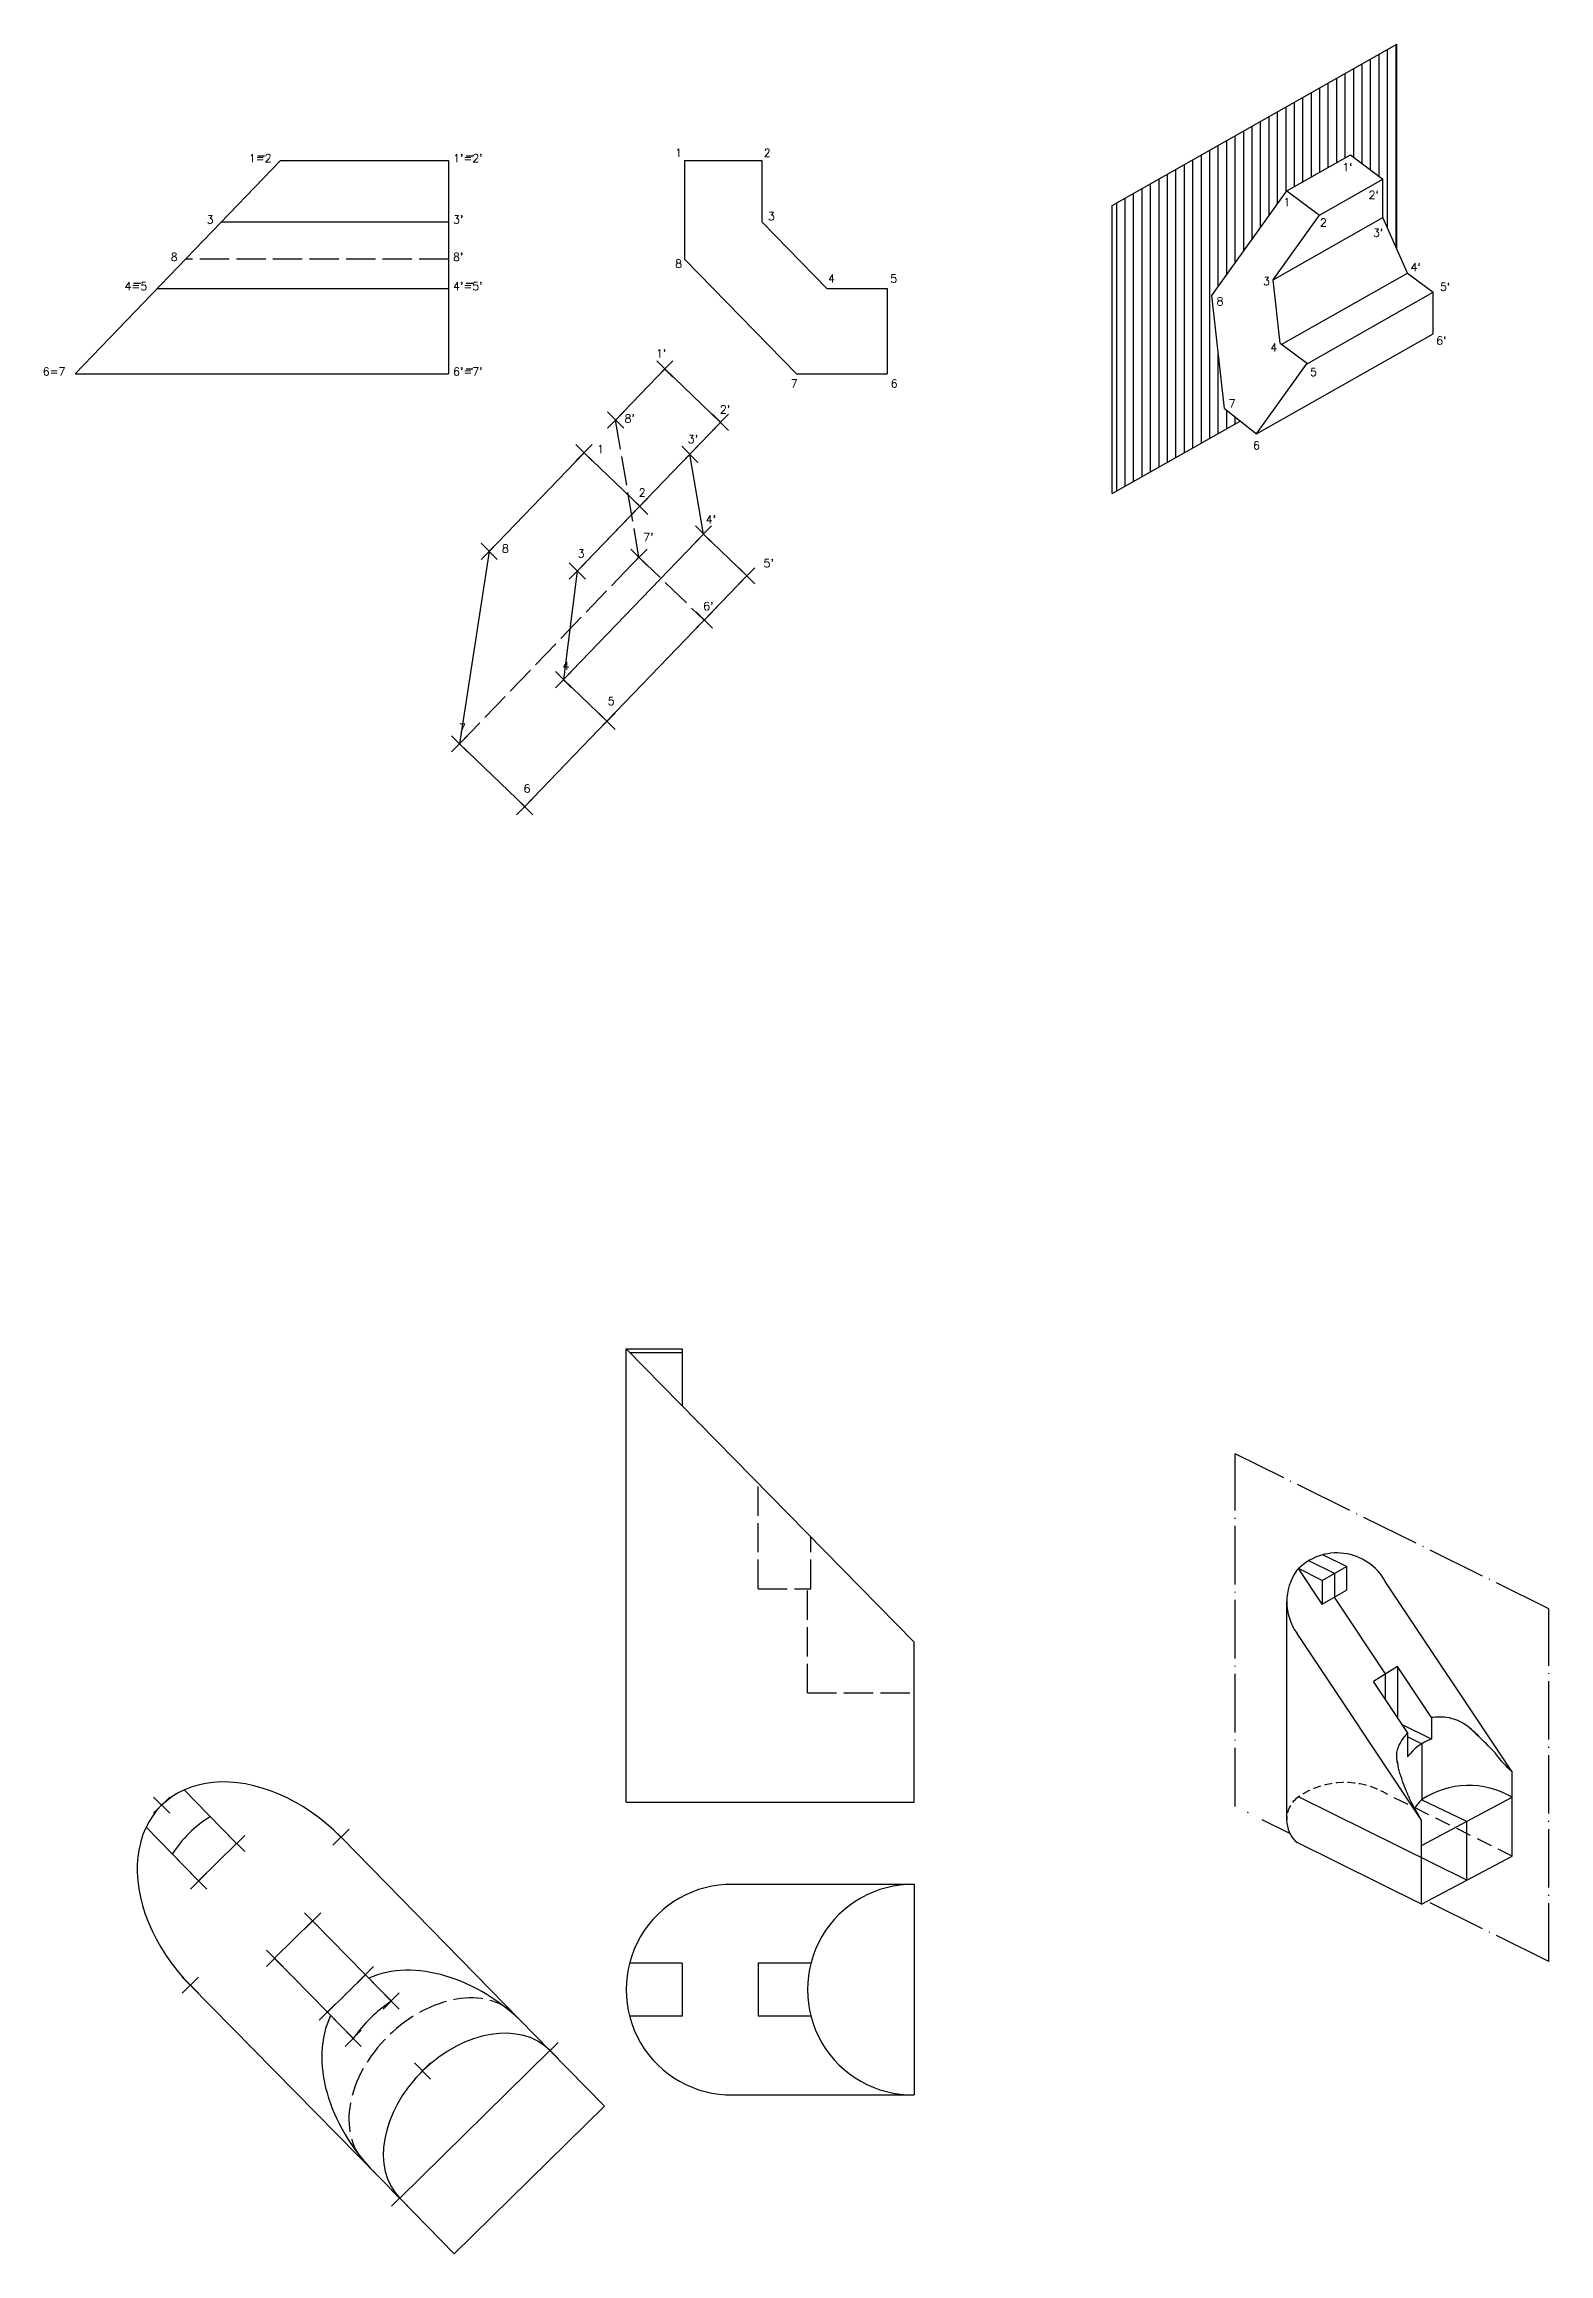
# Model space of a CAD drawing. Extents: x 82 to 451, y 52 to 328.
# Drawn here: x 81.9 to 267.2, y 52.3 to 324.1 of the extents above; entities that cross this region are included whole.
import ezdxf

# ---------------------------------------------------------------- set-up
doc = ezdxf.new("R2010")
doc.units = 0
doc.header["$LTSCALE"] = 0.3
doc.header["$PDMODE"] = 3
for name, pattern in [('ACAD_ISO02W100', [15, 12, -3]), ('ACAD_ISO04W100', [30, 24, -3, 0, -3]), ('DASHDOT', [25.4, 12.7, -6.35, 0, -6.35]), ('DASHED2', [9.525, 6.35, -3.175])]:
    doc.linetypes.add(name, pattern=pattern)
doc.layers.get('0').update_dxf_attribs({"linetype": 'CONTINUOUS'})
doc.layers.add('HACHURA', color=30, linetype='ACAD_ISO02W100', lineweight=25)
doc.layers.add('NAO VISIVEL', color=1, linetype='ACAD_ISO02W100', lineweight=25)
for name, color, linetype in [('PLANO', 6, 'ACAD_ISO04W100'), ('TEXTO', 90, 'CONTINUOUS'), ('VISÍVEL', 7, 'CONTINUOUS')]:
    doc.layers.add(name, color=color, linetype=linetype)
doc.styles.add('DOUGLAS', font='romans.shx', dxfattribs={"height": 0.2})

msp = doc.modelspace()

# ---------------------------------------------------------------- hatches: boundary and pattern name
at = {"layer": 'HACHURA'}
h = msp.add_hatch(dxfattribs=at)
h.set_pattern_fill('ANSI31', color=256, scale=0.328124, angle=45, style=0)
h.set_pattern_definition([(90, (-779.9038, -207.8471), (-1.0417922, 2e-16), [])])
h.paths.add_polyline_path([(225.66, 293.19), (234.89, 306.09), (242.72, 310.52), (246.74, 307.52), (246.74, 302.8), (248.44, 298.95), (248.44, 324.13), (213.39, 304.28), (213.39, 268.83), (229.16, 277.76), (227.22, 279.3)])

# ---------------------------------------------------------------- linework, layer by layer
for p, q in [((163.1, 263.85), (161.42, 273.68)), ((97.44, 101.71), (100.95, 98.14)), ((110.3, 88.62), (116.8, 82)), ((116.8, 82), (119.98, 78.76))]:
    msp.add_line(p, q)
for p in [(158.34, 284.18), (152.28, 277.88), (165.19, 277.6), (148.4, 273.86), (161.42, 273.68), (155.25, 267.27), (163.1, 263.85), (136.72, 261.72), (155.16, 261), (147.57, 259.3), (168.44, 258.72), (163.19, 253.27), (145.87, 245.95), (151.21, 240.82), (133.07, 238.05), (141.1, 230.32), (96.4, 107.46), (105.63, 102.74), (118.49, 103.52), (100.95, 98.14), (114.98, 93.21), (110.3, 88.62), (121.48, 86.6), (99.93, 85.31), (124.66, 83.35), (116.8, 82), (119.98, 78.76), (144.2, 77.27), (128.51, 74.75), (125.71, 59.11)]:
    msp.add_point(p)
at = {"layer": 'NAO VISIVEL'}
for p, q in [((131.71, 297.68), (99.35, 297.68)), ((155.16, 261), (152.28, 277.88)), ((133.07, 238.05), (155.16, 261)), ((155.16, 261), (163.19, 253.27)), ((169.82, 134.07), (169.82, 147.06)), ((176.32, 134.07), (176.32, 140.44)), ((169.82, 134.07), (176.32, 134.07)), ((175.89, 121.27), (175.89, 134.07)), ((175.89, 121.27), (189.02, 121.27))]:
    msp.add_line(p, q, dxfattribs=at)
at = {"layer": 'NAO VISIVEL', "linetype": 'DASHED2'}
msp.add_line((262.64, 101.2), (247.32, 108.78), dxfattribs=at)
at = {"layer": 'NAO VISIVEL', "linetype": 'DASHED2', "ltscale": 0.5}
for centre, radius, start, end in [((242.06, 100.01), 10.23, 59.0225, 124.3078), ((238.23, 105.73), 3.34, 125.3924, 181.3713)]:
    msp.add_arc(centre, radius, start, end, dxfattribs=at)
at = {"layer": 'NAO VISIVEL'}
msp.add_ellipse((130.65, 72.62), major_axis=(-9.24, -9.05), ratio=0.69903, start_param=3.141593, end_param=6.283185, dxfattribs=at)
at = {"layer": 'PLANO'}
for p, q in [((228.54, 107.31), (228.54, 150.7)), ((267.15, 131.62), (228.54, 150.7)), ((240.76, 135.97), (237.6, 137.54)), ((240.76, 135.97), (240.76, 133.04)), ((267.15, 88.22), (267.15, 131.62)), ((247.05, 120.5), (247.05, 123.61)), ((251.49, 115.01), (249.77, 115.86)), ((251.5, 115.02), (251.5, 108.12)), ((257.06, 105.47), (251.49, 108.11)), ((257.06, 98.24), (257.06, 105.47)), ((267.15, 88.22), (252.15, 95.63))]:
    msp.add_line(p, q, dxfattribs=at)
at = {"layer": 'PLANO', "linetype": 'Continuous'}
for p, q in [((247.05, 123.61), (240.76, 133.04)), ((257.06, 98.24), (236.34, 108.48))]:
    msp.add_line(p, q, dxfattribs=at)
at = {"layer": 'PLANO', "linetype": 'DASHDOT', "lineweight": -3}
msp.add_line((235.29, 103.97), (228.54, 107.31), dxfattribs=at)
at = {"layer": 'TEXTO'}
for p, q in [((108.24, 310.38), (109.08, 310.38)), ((133.88, 310.38), (134.72, 310.38)), ((92.95, 294.71), (93.8, 294.71)), ((133.88, 294.71), (134.72, 294.71)), ((133.88, 284.2), (134.72, 284.2))]:
    msp.add_line(p, q, dxfattribs=at)
at = {"layer": 'VISÍVEL'}
for p, q in [((213.39, 304.28), (248.44, 324.13)), ((248.44, 298.95), (248.44, 324.13)), ((234.89, 306.09), (242.72, 310.52)), ((242.72, 310.52), (246.74, 307.52)), ((85.77, 283.57), (111.04, 309.82)), ((111.04, 309.82), (131.71, 309.82)), ((131.71, 309.82), (131.71, 283.57)), ((160.77, 309.82), (170.28, 309.82)), ((160.77, 309.82), (160.77, 297.68)), ((170.28, 309.82), (170.28, 302.27)), ((238.92, 303.09), (246.74, 307.52)), ((246.74, 302.8), (246.74, 307.52)), ((225.66, 293.19), (234.89, 306.09)), ((234.89, 306.09), (238.92, 303.09)), ((103.77, 302.27), (131.71, 302.27)), ((178.3, 294.07), (170.28, 302.27)), ((213.39, 268.83), (213.39, 304.28)), ((233.23, 295.15), (238.92, 303.09)), ((233.23, 295.15), (246.74, 302.8)), ((249.75, 295.97), (246.74, 302.8)), ((174.55, 283.57), (160.77, 297.68)), ((95.88, 294.07), (131.71, 294.07)), ((178.3, 294.07), (185.71, 294.07)), ((185.71, 294.07), (185.71, 283.57)), ((234.1, 287.35), (233.23, 295.15)), ((234.3, 287.21), (249.75, 295.97)), ((249.75, 295.97), (252.92, 293.61)), ((227.22, 279.3), (225.66, 293.19)), ((237.31, 284.77), (252.92, 293.61)), ((252.92, 288.5), (252.92, 293.61)), ((231.15, 276.17), (252.92, 288.5)), ((234.1, 287.35), (237.46, 284.85)), ((85.77, 283.57), (131.71, 283.57)), ((158.34, 284.18), (152.28, 277.88)), ((158.34, 284.18), (165.19, 277.6)), ((174.55, 283.57), (185.71, 283.57)), ((231.15, 276.17), (237.31, 284.77)), ((165.19, 277.6), (161.42, 273.68)), ((213.39, 268.83), (229.16, 277.76)), ((227.22, 279.3), (231.15, 276.17)), ((148.4, 273.86), (136.72, 261.72)), ((147.57, 259.3), (161.42, 273.68)), ((148.4, 273.86), (155.25, 267.27)), ((155.25, 267.27), (147.57, 259.3)), ((145.87, 245.95), (163.1, 263.85)), ((168.44, 258.72), (163.1, 263.85)), ((136.72, 261.72), (133.07, 238.05)), ((147.57, 259.3), (145.87, 245.95)), ((168.44, 258.72), (151.21, 240.82)), ((163.19, 253.27), (168.44, 258.72)), ((151.21, 240.82), (145.87, 245.95)), ((141.1, 230.32), (151.21, 240.82)), ((133.07, 238.05), (141.1, 230.32)), ((153.58, 107.82), (153.58, 163.6)), ((189.02, 127.5), (153.58, 163.6)), ((153.58, 163.6), (160.47, 163.6)), ((154.01, 163.17), (160.47, 163.17)), ((160.47, 163.6), (160.47, 156.58)), ((239.25, 135.12), (236.34, 136.56)), ((239.25, 132.18), (236.34, 136.56)), ((239.25, 135.12), (242.26, 136.83)), ((242.26, 136.83), (239.34, 138.27)), ((242.26, 136.83), (242.26, 133.9)), ((239.25, 135.12), (239.25, 132.18)), ((239.25, 132.18), (242.26, 133.9)), ((262.64, 111.55), (247.01, 134.99)), ((234.89, 105.65), (234.89, 132.49)), ((234.89, 132.49), (234.89, 132.49)), ((251.48, 105.63), (236.17, 128.59)), ((189.02, 107.82), (189.02, 127.5)), ((248.51, 124.53), (245.59, 122.69)), ((249.77, 116.42), (245.59, 122.69)), ((252.69, 118.26), (248.51, 124.53)), ((248.51, 124.53), (248.51, 118.31)), ((252.69, 115.6), (249.15, 117.35)), ((252.69, 118.26), (252.69, 115.6)), ((249.77, 116.42), (249.77, 113.41)), ((262.64, 101.2), (262.64, 111.55)), ((102.13, 106.31), (99.16, 109.33)), ((105.63, 102.74), (102.13, 106.31)), ((153.58, 107.82), (189.02, 107.82)), ((251.48, 102.51), (262.64, 108.43)), ((100.95, 98.14), (94.48, 104.74)), ((144.2, 77.27), (118.49, 103.52)), ((251.48, 95.28), (251.48, 105.63)), ((103.29, 100.44), (105.63, 102.74)), ((251.48, 95.28), (236.16, 102.85)), ((251.48, 95.28), (262.64, 101.2)), ((103.29, 100.44), (100.95, 98.14)), ((166.71, 97.72), (189.02, 97.72)), ((189.02, 97.72), (189.02, 71.8)), ((112.64, 90.92), (114.98, 93.21)), ((114.98, 93.21), (121.48, 86.6)), ((112.64, 90.92), (110.3, 88.62)), ((160.47, 88.04), (154.01, 88.04)), ((160.47, 88.04), (160.47, 81.48)), ((169.82, 88.04), (169.82, 81.48)), ((176.32, 88.04), (169.82, 88.04)), ((125.71, 59.11), (99.93, 85.31)), ((116.8, 82), (121.48, 86.6)), ((121.48, 86.6), (124.66, 83.35)), ((160.47, 81.48), (154.01, 81.48)), ((176.32, 81.48), (169.82, 81.48)), ((144.2, 77.27), (125.73, 59.09)), ((144.2, 77.27), (150.93, 70.42)), ((166.71, 71.8), (189.02, 71.8)), ((150.93, 70.42), (132.43, 52.26)), ((125.73, 59.09), (132.43, 52.26))]:
    msp.add_line(p, q, dxfattribs=at)
for points in [[(262.64, 111.55, -0.044849), (260.64, 113.76, 0.024611), (259.7, 114.78, 0.005163), (257.83, 116.57, 0.015743), (257.19, 117.14)], [(251.48, 105.63, -0.01525), (250.37, 107.57, -0.024611), (249.78, 108.82, -0.02685), (248.83, 111.38, 0.018135), (248.64, 112.03, 0.034439), (248.51, 112.83, -0.062803), (248.44, 113.45)]]:
    msp.add_lwpolyline(points, format="xyb", dxfattribs=at)
for centre, radius, start, end in [((241.5, 132.49), 6.61, 144.1335, 216.1738), ((241.08, 131.73), 6.77, 28.7212, 136.8116), ((254.87, 109.65), 6.33, 110.1305, 143.6), ((257.32, 99.44), 10.45, 59.3837, 123.9098), ((109.77, 93.86), 14.24, 121.2057, 147.846), ((253.91, 105.31), 3.71, 130.8668, 153.5032), ((238.59, 105.65), 3.71, 180, 229.0615), ((166.55, 84.76), 12.96, 89.2701, 270.7299), ((188.86, 84.76), 12.96, 89.2701, 270.7299), ((134.95, 68.19), 18.32, 124.162, 144.7867)]:
    msp.add_arc(centre, radius, start, end, dxfattribs=at)
for centre, major_axis, ratio, start_param, end_param in [((109.21, 94.41), (12.81, -13.04), 0.711135, 1.570796, 4.712389), ((131.88, 71.33), (12.79, -12.92), 0.713056, 1.570796, 2.880323), ((131.88, 71.33), (12.79, -12.92), 0.713056, 3.391885, 4.712389), ((134.96, 68.19), (-9.25, -9.08), 0.70962, 3.141593, 6.283185)]:
    msp.add_ellipse(centre, major_axis=major_axis, ratio=ratio, start_param=start_param, end_param=end_param, dxfattribs=at)
msp.add_spline([(258.77, 115.68), (257.19, 117.14), (254.56, 118.25), (252.69, 118.25)], degree=3, dxfattribs=at)
msp.add_open_spline([(248.57, 112.52), (248.46, 112.99), (248.33, 113.97), (248.94, 115.38), (249.61, 116.08), (249.78, 116.38)], degree=3, knots=[0.854511, 0.854511, 0.854511, 0.854511, 2.274218, 3.826231, 5.208674, 5.208674, 5.208674, 5.208674], dxfattribs=at)

# ---------------------------------------------------------------- texts
at = {"layer": 'TEXTO', "style": 'DOUGLAS'}
for s, p in [('1=2', (107.14, 309.61)), ("1'=2'", (132.28, 309.61)), ('1', (159.62, 310.28)), ('2', (170.52, 310.28)), ('1`', (241.73, 308.5)), ('1', (234.49, 304.22)), ('2`', (244.97, 305.09)), ('3', (101.96, 302.06)), ("3'", (132.28, 302.06)), ('3', (171.03, 302.47)), ('2', (238.97, 301.68)), ('3`', (245.51, 300.44)), ('8', (97.53, 297.47)), ("8'", (132.28, 297.47)), ('8', (159.62, 296.64)), ('4`', (250.14, 296.2)), ('4=5', (91.84, 293.86)), ("4'=5'", (132.28, 293.86)), ('4', (178.43, 294.8)), ('5', (186.09, 294.8)), ('3', (231.99, 294.48)), ('5`', (253.76, 293.79)), ('8', (226.26, 291.99)), ("1'", (157.25, 285.59)), ('4', (232.89, 286.31)), ('6`', (253.29, 287.18)), ('6=7', (81.78, 283.36)), ("6'=7'", (132.28, 283.36)), ('7', (173.84, 281.89)), ('6', (186.14, 281.89)), ('5', (237.77, 283.3)), ('7', (227.74, 279.42)), ("8'", (153.38, 277.57)), ("2'", (165.12, 278.69)), ('1', (150, 273.82)), ("3'", (161.17, 275.04)), ('6', (230.74, 274.27)), ('2', (155.12, 268.48)), ("7'", (155.68, 262.99)), ("4'", (163.38, 265.15)), ('8', (138.29, 261.59)), ('3', (147.63, 260.97)), ("5'", (170.5, 259.77)), ("6'", (163.07, 254.5)), ('4', (145.75, 247.16)), ('5', (151.31, 242.81)), ('7', (132.99, 239.51)), ('6', (140.96, 232.06))]:
    msp.add_text(s, height=0.984, dxfattribs=at).set_placement(p)

doc.saveas('drawing.dxf')
